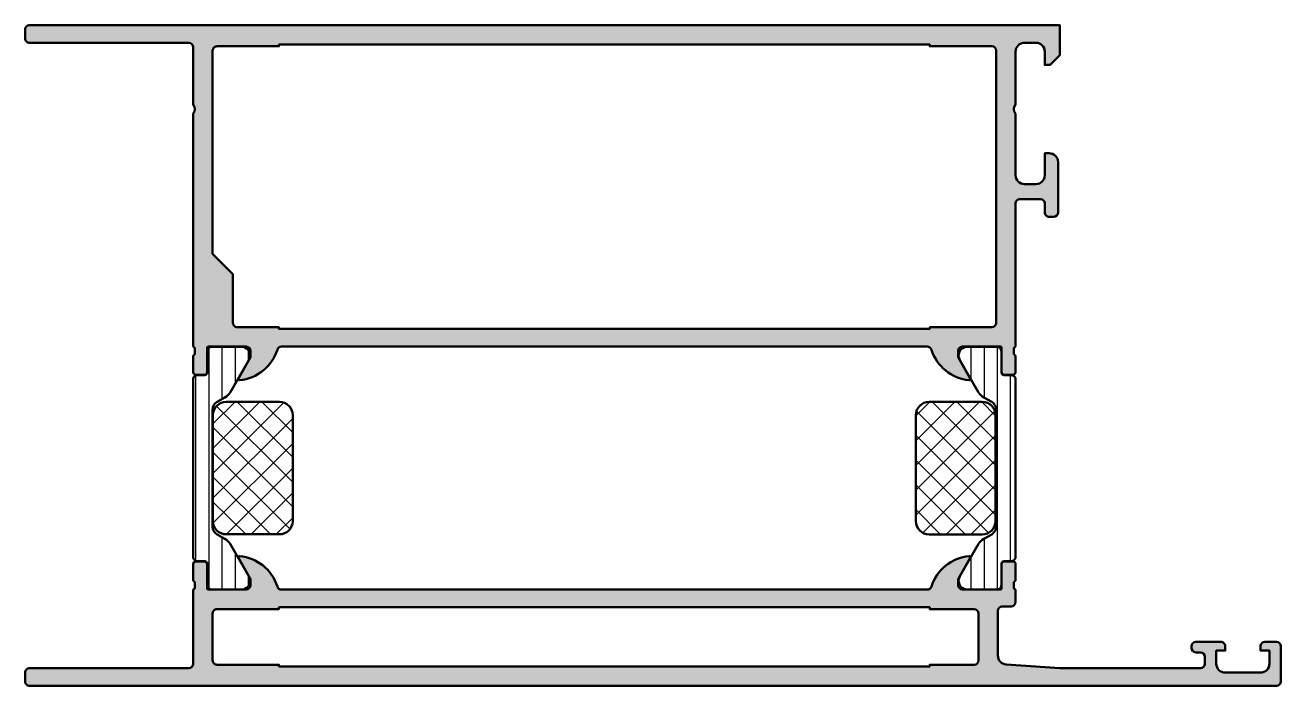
# Model space of a CAD drawing. Extents: x 0 to 142, y 0 to 75.
import ezdxf

# ---------------------------------------------------------------- set-up
doc = ezdxf.new("R2010")
doc.units = 0
for name, color, linetype, lineweight in [('0S-Alu contour', 7, 'Continuous', 50), ('0S-Alu hatch', 252, 'Continuous', 25), ('0S-Plastic contour', 254, 'Continuous', 50), ('0S-Plastic hatch', 253, 'Continuous', 25), ('0S-PT contour', 91, 'Continuous', 50), ('0S-PT hatch', 103, 'Continuous', 25)]:
    doc.layers.add(name, color=color, linetype=linetype, lineweight=lineweight)
pattern_1 = [(90, (0, 0), (-1.4859, 0), [])]
pattern_2 = [(135, (0, 0), (-1.403165018917055, -1.403165018917055), []), (225, (0, 0), (1.403165018917055, -1.403165018917055), [])]

# ---------------------------------------------------------------- blocks, each defined once
blk = doc.blocks.new('183210__25CF3254_D064_4BBB_A860_915D6E6C217F_')
at = {"layer": '0S-Alu hatch'}
h = blk.add_hatch(color=256, dxfattribs=at)
edge = h.paths.add_edge_path()
edge.add_arc((0.4999925454766281, 74.30000287694223), 0.4999925454766352, 89.99914575544179, 180.0008542447993)
edge.add_line((5.55645e-11, 74.29999542236119), (5.55644e-11, 73.2999954223633))
edge.add_arc((0.4999769366719164, 73.29997235898102), 0.4999769371482962, 179.9973570091198, 270.0026395757473)
edge.add_line((0.4999999702532422, 72.7999954223633), (18.50000000005556, 72.7999954223633))
edge.add_ellipse((18.49994501665561, 72.29994043896335), major_axis=(-0.5000549864227904, 0), ratio=1, start_angle=180.0062999407218, end_angle=269.99370005928904, ccw=False)
edge.add_line((19.00000000005556, 72.2999954223634), (19.00000000005556, 65.7999954223633))
edge.add_ellipse((18.47499318071148, 65.2999954223633), major_axis=(-0.7250049381609683, 0), ratio=1, start_angle=136.397552696237, end_angle=223.6024473037632, ccw=False)
edge.add_line((19.00000000005556, 64.7999954223633), (19.00000000005556, 38.39999389648439))
edge.add_ellipse((18.92116355351252, 38.13247330449126), major_axis=(-0.2788950563274403, 0), ratio=1, start_angle=178.8354106259032, end_angle=253.580123580509, ccw=False)
edge.add_line((19.20000100005558, 38.12680489649289), (19.20000100005556, 37.67321089649291))
edge.add_ellipse((18.92113290441238, 37.66755023701584), major_axis=(-0.2789255417371649, 0), ratio=1, start_angle=106.4245945553568, end_angle=181.1628700728881, ccw=False)
edge.add_line((19.00000000005556, 37.4000068964929), (19.00000000005556, 35.5199958964844))
edge.add_arc((19.30000000005558, 35.51999589648441), 0.3000000000000185, 180, 270.0000000000013)
edge.add_line((19.30000000005559, 35.21999589648439), (20.27997431909836, 35.21999589648441))
edge.add_arc((20.27997431909838, 35.51999589648441), 0.2999999999999936, 269.9999999999966, 360)
edge.add_line((20.57997431909837, 35.51999589648441), (20.57997431909834, 38.27999389648438))
edge.add_ellipse((20.69997431909834, 38.27999389648438), major_axis=(-0.1200000000000045, 0), ratio=1, start_angle=269.9999999999932, end_angle=360, ccw=False)
edge.add_line((20.69997431909836, 38.39999389648438), (25.00000000005556, 38.3999938964844))
edge.add_ellipse((25.00000000005556, 37.89999389648439), major_axis=(-0.5000000000000071, 0), ratio=1, start_angle=180, end_angle=269.9999999999992, ccw=False)
edge.add_line((25.50000000005557, 37.89999389648439), (25.50000000005557, 37.19999389648439))
edge.add_line((25.50000000005557, 37.19999389648439), (24.1185045424332, 34.80717357345683))
edge.add_arc((24.23811978470386, 34.73811368113268), 0.138119784648288, 149.9999999999995, 275.6225775507942)
edge.add_arc((23.76177675888191, 39.57660275833185), 4.999999999999637, 275.6225775507922, 342.2515836439288)
edge.add_ellipse((29.00000000005567, 37.89999389648409), major_axis=(-0.5000000000002986, 0), ratio=1, start_angle=270.0000000000134, end_angle=342.2515836439441, ccw=False)
edge.add_line((29.00000000005555, 38.39999389648439), (102.0000000000556, 38.39999389648439))
edge.add_ellipse((102.0000000000554, 37.89999389648437), major_axis=(-0.5000000000000214, 0), ratio=1, start_angle=197.7484163560549, end_angle=269.9999999999854, ccw=False)
edge.add_arc((107.2382232412292, 39.57660275833215), 4.999999999999904, 197.7484163560715, 264.3774224492084)
edge.add_arc((106.7618802154072, 34.7381136811327), 0.1381197846482825, 264.377422449216, 390.0000000000067)
edge.add_line((106.8814954576779, 34.80717357345686), (105.5000000000555, 37.19999389648442))
edge.add_line((105.5000000000555, 37.19999389648442), (105.5000000000555, 37.89999389648438))
edge.add_ellipse((106.0000000000556, 37.89999389648436), major_axis=(-0.5000000000000285, 0), ratio=1, start_angle=269.99999999999676, end_angle=360, ccw=False)
edge.add_line((106.0000000000556, 38.39999389648438), (110.3000256810128, 38.39999389648438))
edge.add_ellipse((110.3000256810128, 38.2799938964844), major_axis=(-0.1199999999999761, 0), ratio=1, start_angle=180, end_angle=269.9999999999932, ccw=False)
edge.add_line((110.4200256810127, 38.27999389648441), (110.4200256810128, 35.51999589648443))
edge.add_arc((110.7200256810128, 35.51999589648441), 0.3000000000000256, 180, 269.9999999999919)
edge.add_line((110.7200256810128, 35.21999589648439), (111.7000000000555, 35.21999589648438))
edge.add_arc((111.7000000000555, 35.51999589648437), 0.2999999999999971, 270, 360)
edge.add_line((112.0000000000556, 35.51999589648437), (112.0000000000555, 37.40000689649291))
edge.add_ellipse((112.0788670956987, 37.66755023701584), major_axis=(-0.2789255417371463, 0), ratio=1, start_angle=-1.1628700728862214, end_angle=73.57540544464331, ccw=False)
edge.add_line((111.7999990000555, 37.6732108964929), (111.7999990000555, 38.12680489649287))
edge.add_ellipse((112.0788364465986, 38.13247330449125), major_axis=(-0.2788950563274805, 0), ratio=1, start_angle=-73.58012358050291, end_angle=1.1645893740977726, ccw=False)
edge.add_line((112.0000000000556, 38.3999938964844), (112.0000000000556, 54.59999847412113))
edge.add_ellipse((112.4999399648607, 54.60005087992147), major_axis=(-0.4999399675518059, 0), ratio=1, start_angle=-90.0060059834857, end_angle=0.006005983514000945, ccw=False)
edge.add_line((112.499992370661, 55.09999084472657), (114.7999801636298, 55.09999084472657))
edge.add_ellipse((114.7999519463575, 54.59995499757098), major_axis=(-0.5000358479517515, 0), ratio=1, start_angle=180.0041074869117, end_angle=269.9967667705847, ccw=False)
edge.add_line((115.2999877930243, 54.59999084472617), (115.2999877930243, 53.5999908447266))
edge.add_arc((115.7999443424357, 53.59994739413799), 0.4999565512995258, 179.9950204966046, 270.0049795033995)
edge.add_line((115.7999877930243, 53.09999084472658), (116.2999877930243, 53.09999084472657))
edge.add_arc((116.2999330619522, 53.60004557579872), 0.5000547340673025, 270.0062710324196, 359.9937289676461)
edge.add_line((116.7999877930243, 53.59999084472714), (116.7999877930243, 59.2999954223633))
edge.add_arc((115.799896561374, 59.29990419071303), 1.000091235811491, 0.0052267116841599, 89.99477328833817)
edge.add_line((115.7999877930243, 60.29999542236329), (115.2999877930243, 60.29999542236329))
edge.add_line((115.2999877930243, 60.29999542236329), (115.2999877930243, 57.79999542236331))
edge.add_ellipse((114.299910674208, 57.80007254117955), major_axis=(-1.000077121789691, 0), ratio=1, start_angle=90.00441824195542, end_angle=179.9955817580055, ccw=False)
edge.add_line((114.2999877930243, 56.7999954223633), (113.0000000000555, 56.7999954223633))
edge.add_ellipse((112.9999510265744, 57.79994644888213), major_axis=(-0.9999510277180959, 0), ratio=1, start_angle=-0.0028061112355999285, end_angle=90.002806111202, ccw=False)
edge.add_line((112.0000000000555, 57.7999954223639), (112.0000000000555, 64.7999954223633))
edge.add_ellipse((112.5249460413164, 65.2999954223633), major_axis=(-0.7249609273853969, 0), ratio=1, start_angle=-43.60576001873949, end_angle=43.60576001873949, ccw=False)
edge.add_line((112.0000000000555, 65.7999954223633), (112.0000000000555, 71.7999954223633))
edge.add_ellipse((112.9999695285919, 71.80002589382694), major_axis=(-0.9999695290006235, 0), ratio=1, start_angle=-90.00174593946332, end_angle=0.001745939343095415, ccw=False)
edge.add_line((113.0000000000555, 72.7999954223633), (114.2999877930243, 72.7999954223633))
edge.add_ellipse((114.2998923730902, 71.79990000242921), major_axis=(-1.000095424486131, 0), ratio=1, start_angle=180.0054666379217, end_angle=269.9945333621384, ccw=False)
edge.add_line((115.2999877930243, 71.79999542236435), (115.2999877930243, 70.2999954223633))
edge.add_line((115.2999877930243, 70.2999954223633), (115.8999633789618, 70.2999954223633))
edge.add_line((115.8999633789618, 70.2999954223633), (117.0000000000555, 71.3999938964844))
edge.add_line((117.0000000000555, 71.3999938964844), (117.0000000000555, 74.7999954223633))
edge.add_line((117.0000000000555, 74.7999954223633), (0.5000000000555646, 74.7999954223633))
edge = h.paths.add_edge_path()
edge.add_ellipse((21.7000022449549, 71.9000038586163), major_axis=(-0.4999900379673356, 0), ratio=1, start_angle=-90.00114159897242, end_angle=0.0011415994479193614, ccw=False)
edge.add_line((21.70001220708682, 72.39999389648438), (28.70001220708682, 72.39999389648438))
edge.add_line((28.70001220708682, 72.39999389648438), (28.70001220708682, 72.5999939441681))
edge.add_line((28.70001220708682, 72.5999939441681), (102.2999877930243, 72.5999939441681))
edge.add_line((102.2999877930243, 72.5999939441681), (102.2999877930243, 72.39999389648438))
edge.add_line((102.2999877930243, 72.39999389648438), (109.2999877930243, 72.39999389648438))
edge.add_ellipse((109.2999403996108, 71.89994650307088), major_axis=(-0.5000473956594329, 0), ratio=1, start_angle=180.0054303704153, end_angle=269.99456962960375, ccw=False)
edge.add_line((109.7999877930243, 71.89999389648438), (109.7999877930243, 41.099998474121))
edge.add_ellipse((109.2999340202267, 41.10005224691875), major_axis=(-0.5000537756888593, 0), ratio=1, start_angle=90.00616124607478, end_angle=179.9938387539106, ccw=False)
edge.add_line((109.2999877930243, 40.5999984741211), (102.2999877930243, 40.59999847412109))
edge.add_line((102.2999877930243, 40.59999847412109), (102.2999877930243, 40.40000152587892))
edge.add_line((102.2999877930243, 40.40000152587892), (28.70001220708682, 40.40000152587892))
edge.add_line((28.70001220708682, 40.40000152587892), (28.70001220708682, 40.5999984741211))
edge.add_line((28.70001220708682, 40.5999984741211), (23.99996948247743, 40.5999984741211))
edge.add_ellipse((23.99997693719307, 41.09997541173493), major_axis=(-0.499976937669402, 0), ratio=1, start_angle=-0.0026428766976778206, end_angle=89.9991457131087, ccw=False)
edge.add_line((23.50000000005556, 41.09999847412111), (23.50000000005556, 46.59999847412112))
edge.add_line((23.50000000005556, 46.59999847412112), (21.20001220708681, 48.89998626708986))
edge.add_line((21.20001220708681, 48.89998626708986), (21.20001220708681, 71.89999389648302))
at = {"layer": '0S-Alu contour', "color": 7}
for points in [[(5.55645e-11, 74.29999542236119), (5.55644e-11, 73.2999954223633)], [(115.2999877930243, 71.79999542236435), (115.2999877930243, 70.2999954223633), (115.8999633789618, 70.2999954223633), (117.0000000000555, 71.3999938964844), (117.0000000000555, 74.7999954223633), (0.5000000000555646, 74.7999954223633)], [(0.4999999702532422, 72.7999954223633), (18.50000000005556, 72.7999954223633)], [(21.70001220708682, 72.39999389648438), (28.70001220708682, 72.39999389648438), (28.70001220708682, 72.5999939441681), (102.2999877930243, 72.5999939441681), (102.2999877930243, 72.39999389648438), (109.2999877930243, 72.39999389648438)], [(113.0000000000555, 72.7999954223633), (114.2999877930243, 72.7999954223633)], [(19.00000000005556, 72.2999954223634), (19.00000000005556, 65.7999954223633)], [(23.50000000005556, 41.09999847412111), (23.50000000005556, 46.59999847412112), (21.20001220708681, 48.89998626708986), (21.20001220708681, 71.89999389648302)], [(109.7999877930243, 71.89999389648438), (109.7999877930243, 41.099998474121)], [(112.0000000000555, 65.7999954223633), (112.0000000000555, 71.7999954223633)], [(19.00000000005556, 64.7999954223633), (19.00000000005556, 38.39999389648439)], [(112.0000000000555, 57.7999954223639), (112.0000000000555, 64.7999954223633)], [(115.7999877930243, 60.29999542236329), (115.2999877930243, 60.29999542236329), (115.2999877930243, 57.79999542236331)], [(116.7999877930243, 53.59999084472714), (116.7999877930243, 59.2999954223633)], [(114.2999877930243, 56.7999954223633), (113.0000000000555, 56.7999954223633)], [(112.0000000000556, 38.3999938964844), (112.0000000000556, 54.59999847412113)], [(112.499992370661, 55.09999084472657), (114.7999801636298, 55.09999084472657)], [(115.2999877930243, 54.59999084472617), (115.2999877930243, 53.5999908447266)], [(115.7999877930243, 53.09999084472658), (116.2999877930243, 53.09999084472657)], [(109.2999877930243, 40.5999984741211), (102.2999877930243, 40.59999847412109), (102.2999877930243, 40.40000152587892), (28.70001220708682, 40.40000152587892), (28.70001220708682, 40.5999984741211), (23.99996948247743, 40.5999984741211)], [(20.69997431909836, 38.39999389648438), (25.00000000005556, 38.3999938964844)], [(29.00000000005555, 38.39999389648439), (102.0000000000556, 38.39999389648439)], [(106.0000000000556, 38.39999389648438), (110.3000256810128, 38.39999389648438)], [(19.00000000005556, 37.4000068964929), (19.00000000005556, 35.5199958964844)], [(19.20000100005558, 38.12680489649289), (19.20000100005556, 37.67321089649291)], [(20.57997431909837, 35.51999589648441), (20.57997431909834, 38.27999389648438)], [(25.50000000005557, 37.89999389648439), (25.50000000005557, 37.19999389648439), (24.1185045424332, 34.80717357345683)], [(106.8814954576779, 34.80717357345686), (105.5000000000555, 37.19999389648442), (105.5000000000555, 37.89999389648438)], [(110.4200256810127, 38.27999389648441), (110.4200256810128, 35.51999589648443)], [(111.7999990000555, 37.6732108964929), (111.7999990000555, 38.12680489649287)], [(112.0000000000556, 35.51999589648437), (112.0000000000555, 37.40000689649291)], [(19.30000000005559, 35.21999589648439), (20.27997431909836, 35.21999589648441)], [(110.7200256810128, 35.21999589648439), (111.7000000000555, 35.21999589648438)]]:
    blk.add_lwpolyline(points, dxfattribs=at)
for centre, radius, start, end in [((0.4999925454766281, 74.30000287694223), 0.4999925454766352, 89.99914575544179, 180.0008542447993), ((0.4999769366719164, 73.29997235898102), 0.4999769371482962, 179.9973570091198, 270.0026395757473), ((115.799896561374, 59.29990419071303), 1.000091235811491, 0.0052267116841599, 89.99477328833817), ((115.7999443424357, 53.59994739413799), 0.4999565512995258, 179.9950204966046, 270.0049795033995), ((116.2999330619522, 53.60004557579872), 0.5000547340673025, 270.0062710324196, 359.9937289676461), ((23.76177675888191, 39.57660275833185), 4.999999999999637, 275.6225775507922, 342.2515836439288), ((107.2382232412292, 39.57660275833215), 4.999999999999904, 197.7484163560715, 264.3774224492084), ((19.30000000005558, 35.51999589648441), 0.3000000000000185, 180, 270.0000000000013), ((20.27997431909838, 35.51999589648441), 0.2999999999999936, 269.9999999999966, 0), ((110.7200256810128, 35.51999589648441), 0.3000000000000256, 180, 269.9999999999919), ((111.7000000000555, 35.51999589648437), 0.2999999999999971, 270, 0), ((24.23811978470386, 34.73811368113268), 0.138119784648288, 149.9999999999995, 275.6225775507942), ((106.7618802154072, 34.7381136811327), 0.1381197846482825, 264.377422449216, 30.0000000000067)]:
    blk.add_arc(centre, radius, start, end, dxfattribs=at)
at = {"layer": '0S-Alu contour', "color": 7, "extrusion": (0, 0, -1)}
for centre, radius, start, end in [((-18.49994501665561, 72.29994043896335), 0.5000549864227904, 90.00629994071095, 179.9937000592782), ((-112.9999695285919, 71.80002589382694), 0.9999695290006235, 359.9982540606569, 90.00174593946329), ((-114.2998923730902, 71.79990000242921), 1.000095424486131, 90.0054666378616, 179.9945333620783), ((-21.7000022449549, 71.9000038586163), 0.4999900379673356, 359.9988584005521, 90.00114159897242), ((-109.2999403996108, 71.89994650307088), 0.5000473956594329, 90.00543037039625, 179.9945696295847), ((-18.47499318071148, 65.2999954223633), 0.7250049381609683, 136.3975526962368, 223.6024473037631), ((-112.5249460413164, 65.2999954223633), 0.7249609273853969, 316.3942399812605, 43.6057600187395), ((-112.9999510265744, 57.79994644888213), 0.9999510277180959, 269.997193888798, 0.0028061112356313), ((-114.299910674208, 57.80007254117955), 1.000077121789691, 180.0044182419946, 269.9955817580446), ((-112.4999399648607, 54.60005087992147), 0.4999399675518059, 359.993994016486, 90.00600598348574), ((-114.7999519463575, 54.59995499757098), 0.5000358479517515, 90.00323322941532, 179.9958925130883), ((-23.99997693719307, 41.09997541173493), 0.499976937669402, 270.0008542868914, 0.0026428766976818), ((-109.2999340202267, 41.10005224691875), 0.5000537756888593, 180.0061612460895, 269.9938387539252), ((-18.92116355351252, 38.13247330449126), 0.2788950563274403, 106.419876419491, 181.1645893740969), ((-20.69997431909834, 38.27999389648438), 0.1200000000000045, 0, 90.0000000000068), ((-25.00000000005556, 37.89999389648439), 0.5000000000000071, 90.00000000000081, 180), ((-29.00000000005567, 37.89999389648409), 0.5000000000002986, 17.74841635605591, 89.99999999998657), ((-102.0000000000554, 37.89999389648437), 0.5000000000000214, 90.00000000001462, 162.2515836439451), ((-106.0000000000556, 37.89999389648436), 0.5000000000000285, 0, 90.00000000000325), ((-110.3000256810128, 38.2799938964844), 0.1199999999999761, 90.0000000000068, 180), ((-112.0788364465986, 38.13247330449125), 0.2788950563274805, 358.8354106259022, 73.58012358050291), ((-18.92113290441238, 37.66755023701584), 0.2789255417371649, 178.8371299271119, 253.5754054446432), ((-112.0788670956987, 37.66755023701584), 0.2789255417371463, 286.4245945553567, 1.162870072886224)]:
    blk.add_arc(centre, radius, start, end, dxfattribs=at)
blk = doc.blocks.new('244365__0CB91251_9725_43F3_972C_7EEB6AF53EFC___742B769B_8338_41D5_AAA3_C92A0C93F946_')
at = {"layer": '0S-Plastic hatch'}
h = blk.add_hatch(dxfattribs=at)
h.set_pattern_fill('ANSI31', color=256, scale=0.4680000000000001, angle=45, style=0)
h.set_pattern_definition(pattern_1)
edge = h.paths.add_edge_path()
edge.add_line((18.99999999999282, 34.68999089647719), (19, 14.60999089648436))
edge.add_arc((19.4999973210908, 14.60998821757516), 0.4999973210979768, 179.999693017615, 270.0003069820262)
edge.add_line((19.5, 14.10999089648436), (20.31033133333334, 14.10999089648436))
edge.add_ellipse((20.31033133333334, 13.80999089648436), major_axis=(-0.2999999999999971, 0), ratio=1, start_angle=180, end_angle=270.0000000000007, ccw=False)
edge.add_line((20.61033133333333, 13.80999089648436), (20.60999938293631, 11.40999251354805))
edge.add_arc((21.10999536037493, 11.40998987392297), 0.4999959774455788, 179.9996975182267, 270.0003024811863)
edge.add_line((21.109998, 10.90999389648436), (24.58653949809948, 10.90999389648436))
edge.add_arc((24.44422884910812, 11.89981197120721), 0.999996070924476, 278.1816080518996, 392.7270160998405)
edge.add_line((25.28548149809947, 12.44044689648436), (23.18871356327448, 16.07215598907735))
edge.add_arc((21.88967541308336, 15.32215606617869), 1.499999999999985, 29.9999965993449, 62.00574536424324)
edge.add_line((22.59374994667477, 16.64664806356787), (21.700001, 17.14832689648436))
edge.add_ellipse((22.19999940869818, 18.01435369092923), major_axis=(-1.000000408698499, 0), ratio=1, start_angle=-4.5515024623909994e-05, end_angle=60.00011879919879, ccw=False)
edge.add_line((21.199999, 18.0143544853166), (21.199999, 31.28562889648437))
edge.add_ellipse((22.19999940869818, 31.2856281020395), major_axis=(-1.000000408698493, 0), ratio=1, start_angle=299.99988120080104, end_angle=359.9999544849754, ccw=False)
edge.add_line((21.70000100000001, 32.15165489648436), (22.59374994667478, 32.65333372940085))
edge.add_arc((21.88967541308334, 33.97782572679002), 1.49999999999998, 297.9942546357584, 330.0000034006564)
edge.add_line((23.18871356327447, 33.22782580389139), (25.28548149809946, 36.85953489648436))
edge.add_arc((24.44422884910812, 37.40016982176152), 0.9999960709244664, 327.2729839001592, 441.8183919481003)
edge.add_line((24.58653949809948, 38.38998789648436), (21.119998, 38.38998789648436))
edge.add_arc((21.11499536037493, 37.88499197183839), 0.5050207028550963, 89.43242955560144, 179.4330345179731)
edge.add_line((20.60999938293631, 37.88998927942067), (20.61033133333333, 35.48999089648437))
edge.add_ellipse((20.31033133333332, 35.48999089648438), major_axis=(-0.3000000000000149, 0), ratio=1, start_angle=90.00000000000142, end_angle=180, ccw=False)
edge.add_line((20.31033133333332, 35.18999089648436), (19.5, 35.18999089648436))
edge.add_arc((19.49999732109079, 34.68999357538639), 0.4999973211051493, 89.99969301797341, 180.0003069823849)
at = {"layer": '0S-Plastic contour', "color": 7}
for points in [[(24.58653949809948, 38.38998789648436), (21.119998, 38.38998789648436)], [(20.60999938293631, 37.88998927942067), (20.61033133333333, 35.48999089648437)], [(23.18871356327447, 33.22782580389139), (25.28548149809946, 36.85953489648436)], [(18.99999999999282, 34.68999089647719), (19, 14.60999089648436)], [(20.31033133333332, 35.18999089648436), (19.5, 35.18999089648436)], [(21.199999, 18.0143544853166), (21.199999, 31.28562889648437)], [(21.70000100000001, 32.15165489648436), (22.59374994667478, 32.65333372940085)], [(22.59374994667477, 16.64664806356787), (21.700001, 17.14832689648436)], [(25.28548149809947, 12.44044689648436), (23.18871356327448, 16.07215598907735)], [(19.5, 14.10999089648436), (20.31033133333334, 14.10999089648436)], [(20.61033133333333, 13.80999089648436), (20.60999938293631, 11.40999251354805)], [(21.109998, 10.90999389648436), (24.58653949809948, 10.90999389648436)]]:
    blk.add_lwpolyline(points, dxfattribs=at)
for centre, radius, start, end in [((21.11499536037493, 37.88499197183839), 0.5050207028550963, 89.43242955560144, 179.4330345179731), ((24.44422884910812, 37.40016982176152), 0.9999960709244664, 327.2729839001592, 81.81839194810028), ((19.49999732109079, 34.68999357538639), 0.4999973211051493, 89.99969301797341, 180.0003069823849), ((21.88967541308334, 33.97782572679002), 1.49999999999998, 297.9942546357584, 330.0000034006564), ((21.88967541308336, 15.32215606617869), 1.499999999999985, 29.9999965993449, 62.00574536424324), ((19.4999973210908, 14.60998821757516), 0.4999973210979768, 179.999693017615, 270.0003069820262), ((21.10999536037493, 11.40998987392297), 0.4999959774455788, 179.9996975182267, 270.0003024811863), ((24.44422884910812, 11.89981197120721), 0.999996070924476, 278.1816080518996, 32.72701609984053)]:
    blk.add_arc(centre, radius, start, end, dxfattribs=at)
at = {"layer": '0S-Plastic contour', "color": 7, "extrusion": (0, 0, -1)}
for centre, radius, start, end in [((-20.31033133333332, 35.48999089648438), 0.3000000000000149, 180, 269.9999999999986), ((-22.19999940869818, 31.2856281020395), 1.000000408698493, 4.55150246153e-05, 60.00011879919893), ((-22.19999940869818, 18.01435369092923), 1.000000408698499, 299.9998812008013, 4.55150246153e-05), ((-20.31033133333334, 13.80999089648436), 0.2999999999999971, 89.99999999999935, 180)]:
    blk.add_arc(centre, radius, start, end, dxfattribs=at)
blk = doc.blocks.new('381550__B6EDBCAA_494C_4E8E_BED1_28F6FCE27DE6_')
at = {"layer": '0S-PT hatch'}
h = blk.add_hatch(dxfattribs=at)
h.set_pattern_fill('ANSI37', color=256, scale=0.625, angle=90, style=0)
h.set_pattern_definition(pattern_2)
edge = h.paths.add_edge_path()
edge.add_line((30.25594630357638, 30.65741722457357), (30.25594630357638, 18.65741770141072))
edge.add_ellipse((28.75594511866604, 18.65741936315897), major_axis=(-1.500001184911262, 0), ratio=1, start_angle=90.000027046382, end_angle=179.9999365214846, ccw=False)
edge.add_line((28.75594582673922, 17.15741817824788), (22.74311282750979, 17.15741817824788))
edge.add_ellipse((22.74311181915487, 18.65741715177378), major_axis=(-1.499998973526236, 0), ratio=1, start_angle=-2.1000055085096392e-05, end_angle=90.00003851634682, ccw=False)
edge.add_line((21.24311284562874, 18.65741770155355), (21.24311284562874, 30.65741722457357))
edge.add_ellipse((22.74311291673573, 30.65741715346657), major_axis=(-1.500000071106993, 0), ratio=1, start_angle=270.0000034081799, end_angle=359.9999974386791, ccw=False)
edge.add_line((22.74311282750979, 32.15741722457357), (28.75594582673922, 32.15741722457357))
edge.add_ellipse((28.75594402108941, 30.65741494208595), major_axis=(-1.500002282488704, 0), ratio=1, start_angle=180.0000871811176, end_angle=269.99993102936276, ccw=False)
at = {"layer": '0S-PT contour', "color": 7}
for points in [[(22.74311282750979, 32.15741722457357), (28.75594582673922, 32.15741722457357)], [(21.24311284562874, 18.65741770155355), (21.24311284562874, 30.65741722457357)], [(30.25594630357638, 30.65741722457357), (30.25594630357638, 18.65741770141072)], [(28.75594582673922, 17.15741817824788), (22.74311282750979, 17.15741817824788)]]:
    blk.add_lwpolyline(points, dxfattribs=at)
at = {"layer": '0S-PT contour', "color": 7, "extrusion": (0, 0, -1)}
for centre, radius, start, end in [((-22.74311291673573, 30.65741715346657), 1.500000071106993, 2.5613209388e-06, 89.99999659182009), ((-28.75594402108941, 30.65741494208595), 1.500002282488704, 90.00006897063727, 179.9999128188824), ((-22.74311181915487, 18.65741715177378), 1.499998973526236, 269.9999614836532, 2.10000550146e-05), ((-28.75594511866604, 18.65741936315897), 1.500001184911262, 180.0000634785155, 269.999972953618)]:
    blk.add_arc(centre, radius, start, end, dxfattribs=at)
blk = doc.blocks.new('244365__92D7DC98_A2C0_4EB0_862E_5FE75AA41547___83A11F1D_03EB_49A9_9B93_661D003C9070_')
at = {"layer": '0S-Plastic hatch'}
h = blk.add_hatch(dxfattribs=at)
h.set_pattern_fill('ANSI31', color=256, scale=0.4680000000000001, angle=45, style=0)
h.set_pattern_definition(pattern_1)
edge = h.paths.add_edge_path()
edge.add_line((112.0000000000072, 34.68999089647719), (112, 14.60999089648436))
edge.add_ellipse((111.5000026789092, 14.60998821757515), major_axis=(-0.4999973210979648, 0), ratio=1, start_angle=89.99969301797222, end_angle=180.000306982385, ccw=False)
edge.add_line((111.5, 14.10999089648436), (110.6896686666666, 14.10999089648436))
edge.add_arc((110.6896686666666, 13.80999089648435), 0.3000000000000114, 90.00000000000273, 180)
edge.add_line((110.3896686666666, 13.80999089648435), (110.3900006170637, 11.40999251354805))
edge.add_ellipse((109.890004639625, 11.40998987392299), major_axis=(-0.4999959774455975, 0), ratio=1, start_angle=89.99969751881491, end_angle=180.0003024817733, ccw=False)
edge.add_line((109.890002, 10.90999389648436), (106.4134605019005, 10.90999389648436))
edge.add_ellipse((106.5557711508919, 11.89981197120721), major_axis=(-0.9999960709244815, 0), ratio=1, start_angle=-32.727016099839716, end_angle=81.81839194809942, ccw=False)
edge.add_line((105.7145185019005, 12.44044689648435), (107.8112864367255, 16.07215598907735))
edge.add_ellipse((109.1103245869166, 15.32215606617869), major_axis=(-1.499999999999991, 0), ratio=1, start_angle=297.9942546357568, end_angle=330.0000034006554, ccw=False)
edge.add_line((108.4062500533252, 16.64664806356789), (109.299999, 17.14832689648436))
edge.add_arc((108.8000005913018, 18.01435369092919), 1.000000408698443, 299.9998812008001, 360.0000455150246)
edge.add_line((109.800001, 18.01435448531655), (109.800001, 31.28562889648437))
edge.add_arc((108.8000005913017, 31.28562810203944), 1.000000408698609, 4.55150246153e-05, 60.00011879919433)
edge.add_line((109.299999, 32.15165489648436), (108.4062500533252, 32.65333372940086))
edge.add_ellipse((109.1103245869168, 33.97782572679011), major_axis=(-1.50000000000011, 0), ratio=1, start_angle=29.999996599344, end_angle=62.00574536423949, ccw=False)
edge.add_line((107.8112864367255, 33.2278258038914), (105.7145185019005, 36.85953489648436))
edge.add_ellipse((106.5557711508918, 37.40016982176154), major_axis=(-0.9999960709244534, 0), ratio=1, start_angle=-81.81839194810323, end_angle=32.727016099843524, ccw=False)
edge.add_line((106.4134605019005, 38.38998789648438), (109.880002, 38.38998789648437))
edge.add_ellipse((109.8850046396251, 37.88499197183842), major_axis=(-0.505020702855067, 0), ratio=1, start_angle=180.5669654820218, end_angle=270.5675704444006, ccw=False)
edge.add_line((110.3900006170636, 37.88998927942066), (110.3896686666666, 35.48999089648437))
edge.add_arc((110.6896686666667, 35.48999089648439), 0.3000000000000256, 180, 269.9999999999891)
edge.add_line((110.6896686666666, 35.18999089648436), (111.5, 35.18999089648436))
edge.add_ellipse((111.5000026789092, 34.68999357538638), major_axis=(-0.4999973211051555, 0), ratio=1, start_angle=179.9996930176151, end_angle=270.0003069820262, ccw=False)
at = {"layer": '0S-Plastic contour', "color": 7}
for points in [[(106.4134605019005, 38.38998789648438), (109.880002, 38.38998789648437)], [(110.3900006170636, 37.88998927942066), (110.3896686666666, 35.48999089648437)], [(107.8112864367255, 33.2278258038914), (105.7145185019005, 36.85953489648436)], [(110.6896686666666, 35.18999089648436), (111.5, 35.18999089648436)], [(112.0000000000072, 34.68999089647719), (112, 14.60999089648436)], [(109.299999, 32.15165489648436), (108.4062500533252, 32.65333372940086)], [(109.800001, 18.01435448531655), (109.800001, 31.28562889648437)], [(108.4062500533252, 16.64664806356789), (109.299999, 17.14832689648436)], [(105.7145185019005, 12.44044689648435), (107.8112864367255, 16.07215598907735)], [(110.3896686666666, 13.80999089648435), (110.3900006170637, 11.40999251354805)], [(111.5, 14.10999089648436), (110.6896686666666, 14.10999089648436)], [(109.890002, 10.90999389648436), (106.4134605019005, 10.90999389648436)]]:
    blk.add_lwpolyline(points, dxfattribs=at)
at = {"layer": '0S-Plastic contour', "color": 7, "extrusion": (0, 0, -1)}
for centre, radius, start, end in [((-106.5557711508918, 37.40016982176154), 0.9999960709244534, 327.2729839001565, 81.81839194810327), ((-109.8850046396251, 37.88499197183842), 0.505020702855067, 89.4324295555994, 179.4330345179782), ((-111.5000026789092, 34.68999357538638), 0.4999973211051555, 89.99969301797381, 180.0003069823849), ((-109.1103245869168, 33.97782572679011), 1.50000000000011, 297.9942546357605, 330.000003400656), ((-109.1103245869166, 15.32215606617869), 1.499999999999991, 29.99999659934465, 62.00574536424319), ((-111.5000026789092, 14.60998821757515), 0.4999973210979648, 179.999693017615, 270.0003069820278), ((-106.5557711508919, 11.89981197120721), 0.9999960709244815, 278.1816080519006, 32.72701609983968), ((-109.890004639625, 11.40998987392299), 0.4999959774455975, 179.9996975182267, 270.0003024811851)]:
    blk.add_arc(centre, radius, start, end, dxfattribs=at)
at = {"layer": '0S-Plastic contour', "color": 7}
for centre, radius, start, end in [((110.6896686666667, 35.48999089648439), 0.3000000000000256, 180, 269.9999999999891), ((108.8000005913017, 31.28562810203944), 1.000000408698609, 4.55150246153e-05, 60.00011879919433), ((108.8000005913018, 18.01435369092919), 1.000000408698443, 299.9998812008001, 4.55150246153e-05), ((110.6896686666666, 13.80999089648435), 0.3000000000000114, 90.00000000000273, 180)]:
    blk.add_arc(centre, radius, start, end, dxfattribs=at)
blk = doc.blocks.new('381550__076F5DB0_D47B_4355_A9D2_7E6EF5D402FC_')
at = {"layer": '0S-PT hatch'}
h = blk.add_hatch(dxfattribs=at)
h.set_pattern_fill('ANSI37', color=256, scale=0.625, angle=90, style=0)
h.set_pattern_definition(pattern_2)
edge = h.paths.add_edge_path()
edge.add_line((100.7229260737526, 30.65023537661828), (100.7229260737526, 18.65023585345544))
edge.add_arc((102.2229272586629, 18.65023751520368), 1.500001184911248, 180.0000634785155, 269.9999729536189)
edge.add_line((102.2229265505898, 17.1502363302926), (108.2357595498192, 17.1502363302926))
edge.add_arc((108.2357605581741, 18.65023530381851), 1.499998973526233, 269.9999614836531, 360.000021000055)
edge.add_line((109.7357595317003, 18.65023585359829), (109.7357595317003, 30.65023537661828))
edge.add_arc((108.2357594605932, 30.65023530551126), 1.500000071107026, 2.5613209388e-06, 89.99999659181833)
edge.add_line((108.2357595498192, 32.15023537661828), (102.2229265505898, 32.15023537661828))
edge.add_arc((102.2229283562396, 30.65023309413065), 1.500002282488725, 90.0000689706381, 179.9999128188824)
at = {"layer": '0S-PT contour', "color": 7}
for points in [[(108.2357595498192, 32.15023537661828), (102.2229265505898, 32.15023537661828)], [(100.7229260737526, 30.65023537661828), (100.7229260737526, 18.65023585345544)], [(109.7357595317003, 18.65023585359829), (109.7357595317003, 30.65023537661828)], [(102.2229265505898, 17.1502363302926), (108.2357595498192, 17.1502363302926)]]:
    blk.add_lwpolyline(points, dxfattribs=at)
for centre, radius, start, end in [((102.2229283562396, 30.65023309413065), 1.500002282488725, 90.0000689706381, 179.9999128188824), ((108.2357594605932, 30.65023530551126), 1.500000071107026, 2.5613209388e-06, 89.99999659181833), ((102.2229272586629, 18.65023751520368), 1.500001184911248, 180.0000634785155, 269.9999729536189), ((108.2357605581741, 18.65023530381851), 1.499998973526233, 269.9999614836531, 2.10000550146e-05)]:
    blk.add_arc(centre, radius, start, end, dxfattribs=at)
blk = doc.blocks.new('183220__E439A87E_766F_4EC1_B29C_C6B4A18C8384_')
at = {"layer": '0S-Alu hatch'}
h = blk.add_hatch(color=256, dxfattribs=at)
edge = h.paths.add_edge_path()
edge.add_arc((0.4999971273682055, 1.500002872631794), 0.4999971273764575, 89.99967081875293, 180.0003291815056)
edge.add_line((1e-16, 1.5), (0, 0.5))
edge.add_arc((0.4999971273682053, 0.4999971273682053), 0.4999971273764574, 179.9996708184944, 270.0003291812471)
edge.add_line((0.5, 1e-16), (141.4999694824218, 8.8e-15))
edge.add_arc((141.4999045528472, 0.5000649306236561), 0.5000649348389495, 270.0074394150523, 359.9916863140657)
edge.add_line((141.9999694824219, 0.4999923706054585), (141.9999694824219, 4.500000000000081))
edge.add_arc((141.4998886635314, 4.499919181109582), 0.5000808254210547, 0.0092596658448254, 89.99074033414485)
edge.add_line((141.4999694824218, 5), (140.1999206542968, 4.999999999999998))
edge.add_arc((140.1999708450424, 4.499949809254415), 0.5000501932644408, 90.00575085848595, 179.9942491416251)
edge.add_line((139.6999206542969, 4.499999999999971), (139.6999206542969, 4))
edge.add_line((139.6999206542969, 4), (140.6999206542969, 4))
edge.add_line((140.6999206542969, 4), (140.6999206542969, 2.500000000000037))
edge.add_ellipse((139.6999555857501, 2.499965068546793), major_axis=(-0.9999650691569243, 0), ratio=1, start_angle=89.9979985052467, end_angle=180.0020014947323, ccw=False)
edge.add_line((139.6999206542969, 1.5), (135.6999206542969, 1.500000000000019))
edge.add_ellipse((135.6999974839996, 2.500076829702726), major_axis=(-1.000076832653882, 0), ratio=1, start_angle=0.00440167952910997, end_angle=89.99559832048288, ccw=False)
edge.add_line((134.6999206542969, 2.500000000000019), (134.6999206542969, 4))
edge.add_line((134.6999206542969, 4), (135.6999206542969, 4))
edge.add_line((135.6999206542969, 4), (135.6999206542969, 4.5))
edge.add_arc((135.1999648209034, 4.500044166606531), 0.4999558353443304, 359.994938432621, 450.0050615673968)
edge.add_line((135.1999206542968, 5), (132.3999328613281, 4.999999999999992))
edge.add_arc((132.3999625412993, 4.499970320028772), 0.5000296808520687, 90.00340087229439, 179.9965991277354)
edge.add_line((131.8999328613281, 4.499999999999971), (131.8999328613281, 4.299995422363268))
edge.add_arc((132.3999597939549, 4.300022354990086), 0.500026933352133, 180.0030860855151, 269.9969139145474)
edge.add_line((132.3999328613281, 3.79999542236328), (132.899932861328, 3.799995422363284))
edge.add_ellipse((132.8999094229095, 3.299971983944653), major_axis=(-0.5000234389679641, 0), ratio=1, start_angle=180.0026857189497, end_angle=269.9973142809754, ccw=False)
edge.add_line((133.3999328613281, 3.299995422363266), (133.3999328613281, 2.500000000000001))
edge.add_ellipse((132.8999188124035, 2.500014048924612), major_axis=(-0.5000140491219789, 0), ratio=1, start_angle=90.00160984294689, end_angle=179.9983901568687, ccw=False)
edge.add_line((132.8999328613281, 2), (116.9999084472656, 2))
edge.add_line((116.9999084472656, 2), (110.9286804199219, 2.43365478515625))
edge.add_ellipse((110.9998979967739, 3.431105112719342), major_axis=(-0.9999895495495918, 0), ratio=1, start_angle=-0.0005204834113214929, end_angle=85.91603345521048, ccw=False)
edge.add_line((109.9999084472656, 3.431114196777461), (109.9999084472656, 8.499992370605328))
edge.add_ellipse((110.4999777887407, 8.499923029130384), major_axis=(-0.5000693462826562, 0), ratio=1, start_angle=270.00794484586606, end_angle=359.99205515419874, ccw=False)
edge.add_line((110.4999084472656, 8.99999237060547), (111.4999084472656, 8.999992370605462))
edge.add_arc((111.4998851016126, 9.500015716258439), 0.5000233461979711, 270.0026750898625, 359.9973249101207)
edge.add_line((111.9999084472656, 9.499992370605383), (111.9999084472656, 10.89999389648439))
edge.add_ellipse((112.0787448938086, 11.16751448847749), major_axis=(-0.2788950563274194, 0), ratio=1, start_angle=-1.164589374103116, end_angle=73.58012358050547, ccw=False)
edge.add_line((111.7999074472656, 11.17318289647589), (111.7999074472656, 11.62677689647583))
edge.add_ellipse((112.0787755429088, 11.6324375559529), major_axis=(-0.2789255417371863, 0), ratio=1, start_angle=-73.57540544463939, end_angle=1.1628700728883814, ccw=False)
edge.add_line((111.9999084472656, 11.89998089647587), (111.9999084472656, 13.77999189648438))
edge.add_arc((111.6999084472656, 13.77999189648438), 0.2999999999999971, 0, 89.99999999999729)
edge.add_line((111.6999084472656, 14.07999189648438), (110.7199341282228, 14.07999189648438))
edge.add_arc((110.7199341282228, 13.77999189648442), 0.2999999999999687, 90.00000000000543, 180)
edge.add_line((110.4199341282228, 13.77999189648442), (110.4199341282228, 11.01999389648441))
edge.add_ellipse((110.2999341282227, 11.01999389648442), major_axis=(-0.1200000000000472, 0), ratio=1, start_angle=90.0000000000204, end_angle=180, ccw=False)
edge.add_line((110.2999341282228, 10.89999389648437), (105.9999084472656, 10.89999389648439))
edge.add_ellipse((105.9999084472656, 11.39999389648442), major_axis=(-0.5000000000000302, 0), ratio=1, start_angle=0, end_angle=89.9999999999983, ccw=False)
edge.add_line((105.4999084472656, 11.3999938964844), (105.4999084472656, 12.09999389648436))
edge.add_line((105.4999084472656, 12.09999389648436), (106.881403904888, 14.4928142195119))
edge.add_arc((106.7617886626173, 14.56187411183605), 0.138119784648316, 330.0000000000034, 455.6225775507767)
edge.add_arc((107.2381316884394, 9.723385034636097), 5.00000000000047, 95.62257755079327, 162.2515836439297)
edge.add_ellipse((101.9999084472656, 11.39999389648393), major_axis=(-0.4999999999995606, 0), ratio=1, start_angle=90.00000000000318, end_angle=162.2515836439293, ccw=False)
edge.add_line((101.9999084472656, 10.89999389648438), (28.99999999999998, 10.89999389648438))
edge.add_ellipse((29.00000000000003, 11.39999389648427), major_axis=(-0.4999999999998917, 0), ratio=1, start_angle=17.748416356065093, end_angle=89.99999999999432, ccw=False)
edge.add_arc((23.76177675882625, 9.723385034636472), 5.000000000000088, 17.74841635607064, 84.37742244920709)
edge.add_arc((24.2381197846483, 14.56187411183607), 0.1381197846482983, 84.3774224492032, 210.0000000000003)
edge.add_line((24.11850454237763, 14.49281421951192), (25.5, 12.09999389648437))
edge.add_line((25.5, 12.09999389648437), (25.49999999999999, 11.39999389648437))
edge.add_ellipse((25, 11.39999389648437), major_axis=(-0.4999999999999965, 0), ratio=1, start_angle=90.0000000000012, end_angle=180, ccw=False)
edge.add_line((25, 10.89999389648437), (20.69997431904279, 10.89999389648437))
edge.add_ellipse((20.69997431904279, 11.01999389648438), major_axis=(-0.1200000000000027, 0), ratio=1, start_angle=0, end_angle=89.9999999999983, ccw=False)
edge.add_line((20.57997431904279, 11.01999389648437), (20.57997431904279, 13.77999189648436))
edge.add_arc((20.27997431904279, 13.77999189648436), 0.3000000000000078, 0, 89.99999999999935)
edge.add_line((20.27997431904279, 14.07999189648437), (19.30000000000001, 14.07999189648437))
edge.add_arc((19.30000000000001, 13.77999189648437), 0.3000000000000043, 90, 180)
edge.add_line((19, 13.77999189648437), (19, 11.89998089647587))
edge.add_ellipse((18.92113290435683, 11.63243755595292), major_axis=(-0.2789255417371545, 0), ratio=1, start_angle=178.8371299271133, end_angle=253.5754054446454, ccw=False)
edge.add_line((19.20000100000001, 11.62677689647586), (19.200001, 11.17318289647586))
edge.add_ellipse((18.92116355345694, 11.16751448847749), major_axis=(-0.2788950563274484, 0), ratio=1, start_angle=106.4198764194943, end_angle=181.1645893740969, ccw=False)
edge.add_line((19, 10.89999389648436), (19, 2.499992370605466))
edge.add_ellipse((18.50000287261216, 2.499997127402216), major_axis=(-0.4999971274104702, 0), ratio=1, start_angle=89.99967082100329, end_angle=179.9994549084848, ccw=False)
edge.add_line((18.5, 2), (0.5, 2))
edge = h.paths.add_edge_path()
edge.add_line((21.19998168945313, 2.899993896484376), (21.19998168945313, 8.199996948242182))
edge.add_ellipse((21.69997881682132, 8.199999820873995), major_axis=(-0.499997127376445, 0), ratio=1, start_angle=-90.00032918124839, end_angle=0.0003291815056059022, ccw=False)
edge.add_line((21.69998168945312, 8.699996948242188), (28.69998168945313, 8.699996948242188))
edge.add_line((28.69998168945313, 8.699996948242188), (28.69998168945311, 8.899993896484371))
edge.add_line((28.69998168945311, 8.899993896484371), (102.2999877929687, 8.899993896484373))
edge.add_line((102.2999877929687, 8.899993896484373), (102.2999877929688, 8.699996948242188))
edge.add_line((102.2999877929688, 8.699996948242188), (107.2999572753906, 8.699996948242182))
edge.add_ellipse((107.2999420962765, 8.199981769128083), major_axis=(-0.5000151793444993, 0), ratio=1, start_angle=180.0017393458427, end_angle=269.9982606544578, ccw=False)
edge.add_line((107.7999572753906, 8.199996948242188), (107.7999572753906, 2.899993896484375))
edge.add_ellipse((107.2998879339156, 2.900063237959416), major_axis=(-0.5000693462826149, 0), ratio=1, start_angle=90.00794484586447, end_angle=179.9920551541988, ccw=False)
edge.add_line((107.2999572753906, 2.399993896484375), (102.2999877929687, 2.399993896484375))
edge.add_line((102.2999877929687, 2.399993896484375), (102.2999877929687, 2.199993848800659))
edge.add_line((102.2999877929687, 2.199993848800659), (28.69998168945313, 2.199993848800659))
edge.add_line((28.69998168945313, 2.199993848800659), (28.69998168945313, 2.399993896484375))
edge.add_line((28.69998168945313, 2.399993896484375), (21.69998168945313, 2.399993896484376))
edge.add_ellipse((21.69997881682133, 2.899991023852583), major_axis=(-0.4999971273764592, 0), ratio=1, start_angle=-0.0003291815056059022, end_angle=90.00032918124771, ccw=False)
at = {"layer": '0S-Alu contour', "color": 7}
for points in [[(24.11850454237763, 14.49281421951192), (25.5, 12.09999389648437), (25.49999999999999, 11.39999389648437)], [(105.4999084472656, 11.3999938964844), (105.4999084472656, 12.09999389648436), (106.881403904888, 14.4928142195119)], [(19, 13.77999189648437), (19, 11.89998089647587)], [(20.27997431904279, 14.07999189648437), (19.30000000000001, 14.07999189648437)], [(20.57997431904279, 11.01999389648437), (20.57997431904279, 13.77999189648436)], [(110.4199341282228, 13.77999189648442), (110.4199341282228, 11.01999389648441)], [(111.6999084472656, 14.07999189648438), (110.7199341282228, 14.07999189648438)], [(111.9999084472656, 11.89998089647587), (111.9999084472656, 13.77999189648438)], [(19.20000100000001, 11.62677689647586), (19.200001, 11.17318289647586)], [(111.7999074472656, 11.17318289647589), (111.7999074472656, 11.62677689647583)], [(19, 10.89999389648436), (19, 2.499992370605466)], [(25, 10.89999389648437), (20.69997431904279, 10.89999389648437)], [(101.9999084472656, 10.89999389648438), (28.99999999999998, 10.89999389648438)], [(110.2999341282228, 10.89999389648437), (105.9999084472656, 10.89999389648439)], [(111.9999084472656, 9.499992370605383), (111.9999084472656, 10.89999389648439)], [(21.69998168945312, 8.699996948242188), (28.69998168945313, 8.699996948242188), (28.69998168945311, 8.899993896484371), (102.2999877929687, 8.899993896484373), (102.2999877929688, 8.699996948242188), (107.2999572753906, 8.699996948242182)], [(110.4999084472656, 8.99999237060547), (111.4999084472656, 8.999992370605462)], [(21.19998168945313, 2.899993896484376), (21.19998168945313, 8.199996948242182)], [(107.7999572753906, 8.199996948242188), (107.7999572753906, 2.899993896484375)], [(109.9999084472656, 3.431114196777461), (109.9999084472656, 8.499992370605328)], [(131.8999328613281, 4.499999999999971), (131.8999328613281, 4.299995422363268)], [(135.1999206542968, 5), (132.3999328613281, 4.999999999999992)], [(134.6999206542969, 2.500000000000019), (134.6999206542969, 4), (135.6999206542969, 4), (135.6999206542969, 4.5)], [(139.6999206542969, 4.499999999999971), (139.6999206542969, 4), (140.6999206542969, 4), (140.6999206542969, 2.500000000000037)], [(141.4999694824218, 5), (140.1999206542968, 4.999999999999998)], [(141.9999694824219, 0.4999923706054585), (141.9999694824219, 4.500000000000081)], [(132.3999328613281, 3.79999542236328), (132.899932861328, 3.799995422363284)], [(133.3999328613281, 3.299995422363266), (133.3999328613281, 2.500000000000001)], [(1e-16, 1.5), (0, 0.5)], [(18.5, 2), (0.5, 2)], [(107.2999572753906, 2.399993896484375), (102.2999877929687, 2.399993896484375), (102.2999877929687, 2.199993848800659), (28.69998168945313, 2.199993848800659), (28.69998168945313, 2.399993896484375), (21.69998168945313, 2.399993896484376)], [(132.8999328613281, 2), (116.9999084472656, 2), (110.9286804199219, 2.43365478515625)], [(139.6999206542969, 1.5), (135.6999206542969, 1.500000000000019)], [(0.5, 1e-16), (141.4999694824218, 8.8e-15)]]:
    blk.add_lwpolyline(points, dxfattribs=at)
for centre, radius, start, end in [((24.2381197846483, 14.56187411183607), 0.1381197846482983, 84.3774224492032, 210.0000000000003), ((23.76177675882625, 9.723385034636472), 5.000000000000088, 17.74841635607064, 84.37742244920709), ((107.2381316884394, 9.723385034636097), 5.00000000000047, 95.62257755079327, 162.2515836439297), ((106.7617886626173, 14.56187411183605), 0.138119784648316, 330.0000000000034, 95.6225775507768), ((19.30000000000001, 13.77999189648437), 0.3000000000000043, 90, 180), ((20.27997431904279, 13.77999189648436), 0.3000000000000078, 0, 89.99999999999935), ((110.7199341282228, 13.77999189648442), 0.2999999999999687, 90.00000000000543, 180), ((111.6999084472656, 13.77999189648438), 0.2999999999999971, 0, 89.99999999999729), ((111.4998851016126, 9.500015716258439), 0.5000233461979711, 270.0026750898625, 359.9973249101207), ((132.3999625412993, 4.499970320028772), 0.5000296808520687, 90.00340087229439, 179.9965991277354), ((132.3999597939549, 4.300022354990086), 0.500026933352133, 180.0030860855151, 269.9969139145474), ((135.1999648209034, 4.500044166606531), 0.4999558353443304, 359.994938432621, 90.00506156739685), ((140.1999708450424, 4.499949809254415), 0.5000501932644408, 90.00575085848595, 179.9942491416251), ((141.4998886635314, 4.499919181109582), 0.5000808254210547, 0.0092596658448254, 89.99074033414485), ((0.4999971273682055, 1.500002872631794), 0.4999971273764575, 89.99967081875293, 180.0003291815056), ((0.4999971273682053, 0.4999971273682053), 0.4999971273764574, 179.9996708184944, 270.0003291812471), ((141.4999045528472, 0.5000649306236561), 0.5000649348389495, 270.0074394150523, 359.9916863140657)]:
    blk.add_arc(centre, radius, start, end, dxfattribs=at)
at = {"layer": '0S-Alu contour', "color": 7, "extrusion": (0, 0, -1)}
for centre, radius, start, end in [((-18.92113290435683, 11.63243755595292), 0.2789255417371545, 106.4245945553546, 181.1628700728868), ((-25, 11.39999389648437), 0.4999999999999965, 180, 269.9999999999988), ((-105.9999084472656, 11.39999389648442), 0.5000000000000302, 270.0000000000017, 0), ((-112.0787755429088, 11.6324375559529), 0.2789255417371863, 358.8371299271116, 73.57540544463949), ((-18.92116355345694, 11.16751448847749), 0.2788950563274484, 178.8354106259031, 253.5801235805057), ((-20.69997431904279, 11.01999389648438), 0.1200000000000028, 270.0000000000017, 0), ((-29.00000000000003, 11.39999389648427), 0.4999999999998917, 270.0000000000057, 342.2515836439349), ((-101.9999084472656, 11.39999389648393), 0.4999999999995606, 197.7484163560708, 269.9999999999968), ((-110.2999341282227, 11.01999389648442), 0.1200000000000472, 180, 269.9999999999796), ((-112.0787448938086, 11.16751448847749), 0.2788950563274194, 286.4198764194946, 1.164589374103183), ((-21.69997881682132, 8.199999820873995), 0.499997127376445, 359.9996708184944, 90.0003291812485), ((-107.2999420962765, 8.199981769128083), 0.5000151793444993, 90.0017393455422, 179.9982606541573), ((-110.4999777887407, 8.499923029130384), 0.5000693462826562, 0.0079448458012631, 89.99205515413394), ((-21.69997881682133, 2.899991023852583), 0.4999971273764592, 269.9996708187523, 0.0003291815055843), ((-107.2998879339156, 2.900063237959416), 0.5000693462826149, 180.0079448458012, 269.9920551541355), ((-110.9998979967739, 3.431105112719342), 0.999989549549592, 274.0839665447895, 0.0005204834112357), ((-132.8999094229095, 3.299971983944653), 0.5000234389679641, 90.00268571902461, 179.9973142810503), ((-18.50000287261216, 2.499997127402216), 0.4999971274104702, 180.0005450915153, 270.0003291789967), ((-132.8999188124035, 2.500014048924612), 0.5000140491219789, 180.0016098431314, 269.9983901570531), ((-135.6999974839996, 2.500076829702726), 1.000076832653882, 270.0044016795171, 359.9955983204709), ((-139.6999555857501, 2.499965068546793), 0.9999650691569243, 179.9979985052677, 270.0020014947533)]:
    blk.add_arc(centre, radius, start, end, dxfattribs=at)
blk = doc.blocks.new('381550__F7267360_7E96_4C89_A2CF_AF8A750869EC_')
at = {"layer": '0S-Alu contour', "color": 7}
for name in ['183210__25CF3254_D064_4BBB_A860_915D6E6C217F_', '183220__E439A87E_766F_4EC1_B29C_C6B4A18C8384_']:
    blk.add_blockref(name, (0, 0), dxfattribs=at)
at = {"layer": '0S-Plastic contour', "color": 7}
for name in ['244365__0CB91251_9725_43F3_972C_7EEB6AF53EFC___742B769B_8338_41D5_AAA3_C92A0C93F946_', '244365__92D7DC98_A2C0_4EB0_862E_5FE75AA41547___83A11F1D_03EB_49A9_9B93_661D003C9070_']:
    blk.add_blockref(name, (0, 0), dxfattribs=at)
at = {"layer": '0S-PT contour', "color": 7}
for name in ['381550__B6EDBCAA_494C_4E8E_BED1_28F6FCE27DE6_', '381550__076F5DB0_D47B_4355_A9D2_7E6EF5D402FC_']:
    blk.add_blockref(name, (0, 0), dxfattribs=at)

msp = doc.modelspace()

# ---------------------------------------------------------------- block references
at = {"layer": '0S-Alu contour', "color": 7}
msp.add_blockref('381550__F7267360_7E96_4C89_A2CF_AF8A750869EC_', (0, 0), dxfattribs=at)

doc.saveas('drawing.dxf')
